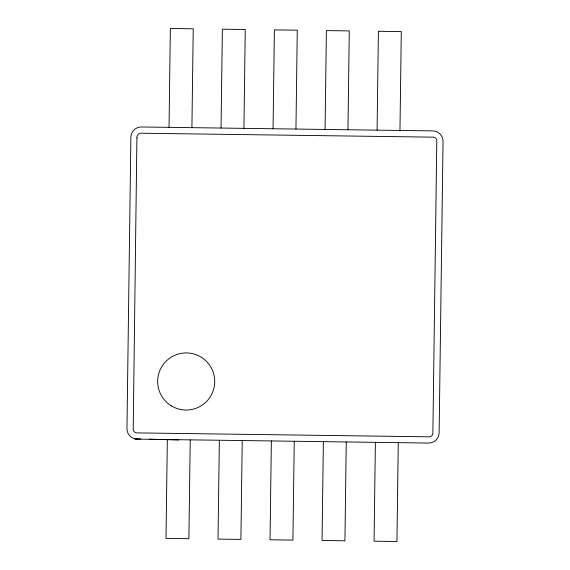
<?xml version="1.0" encoding="UTF-8"?>
<svg xmlns="http://www.w3.org/2000/svg" width="570" height="570" viewBox="0 0 570 570"><rect width="100%" height="100%" fill="white"/><g stroke="black" fill="none" stroke-linecap="round" stroke-linejoin="round"><path stroke-width="0.85" d="M169.034 127.352L170.359 28.5L193.237 28.806L191.912 127.659M167.331 439.548L166.005 538.401L188.891 538.707L190.216 439.855M221.046 128.05L222.371 29.198L245.257 29.505L243.924 128.357M219.35 440.247L218.018 539.099L240.903 539.405L242.229 440.553M273.059 128.749L274.384 29.897L297.269 30.203L295.944 129.055M271.363 440.945L270.038 539.797L292.916 540.103L294.241 441.251M325.071 129.447L326.396 30.595L349.282 30.901L347.957 129.753M323.375 441.643L322.05 540.495L344.928 540.802L346.254 441.95M377.084 130.145L378.416 31.293L401.294 31.599L399.969 130.452M375.388 442.341L374.062 541.194L396.941 541.5L398.273 442.648M137.227 439.142L428.583 443.054A10.41 10.41 0 0 0 439.128 432.787L443.04 141.438A10.41 10.41 0 0 0 432.772 130.893L141.417 126.982A10.41 10.41 0 0 0 130.872 137.249L126.96 428.597A10.41 10.41 0 0 0 137.227 439.142L134.541 438.75L140.726 438.928M149.561 439.178L178.773 440.004M136.914 137.726L133.195 429.794A4.304 4.304 0 0 0 136.202 432.886L429.78 436.827A4.304 4.304 0 0 0 432.865 433.82L436.805 140.241A4.304 4.304 0 0 0 433.799 137.156L140.22 133.216A4.304 4.304 0 0 0 137.135 136.216L136.914 137.726M171.591 406.011A28.55 28.55 0 0 0 214.74 381.864A28.55 28.55 0 0 0 172.254 356.571A28.55 28.55 0 0 0 171.591 406.011"/></g></svg>
